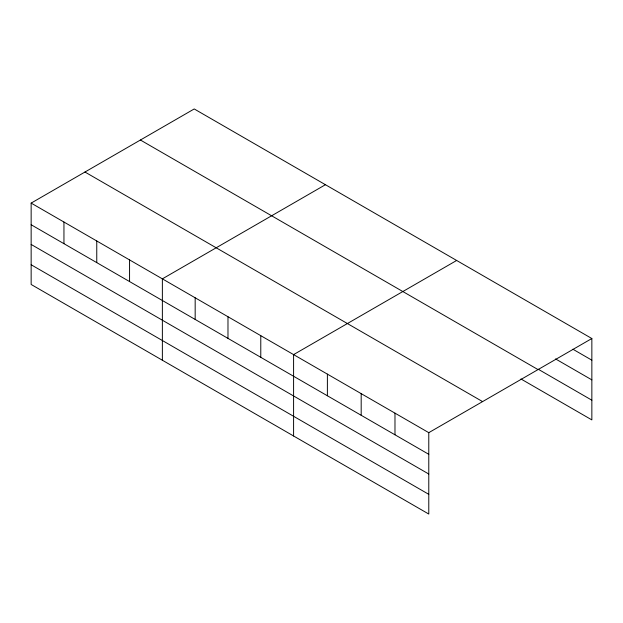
<?xml version="1.0" encoding="UTF-8"?>
<svg xmlns="http://www.w3.org/2000/svg" width="623" height="623" viewBox="0 0 623 623"><rect width="100%" height="100%" fill="white"/><g stroke="black" fill="none" stroke-linecap="round" stroke-linejoin="round"><path stroke-width="0.93" d="M428.78 474.025L428.78 432.666L31.15 203.098L31.15 284.477L428.78 514.045L428.78 474.025L31.15 244.45M520.953 378.971L591.85 419.902L591.85 338.523L194.22 108.955L31.15 203.098M325.44 184.712L162.369 278.855L162.369 360.234M456.651 260.469L293.589 354.612L293.589 435.991M428.78 432.666L591.85 338.523M572.887 349.215L591.85 360.164M555.576 358.934L591.85 379.874M538.264 369.252L591.85 400.192M140.409 140.019L538.038 369.595M84.962 172.026L482.591 401.601M31.15 224.739L428.78 454.307M31.15 264.759L428.78 494.335M394.982 413.158L394.982 434.792M361.184 393.643L361.184 415.284M327.387 374.127L327.387 395.769M260.78 335.672L260.78 357.314M227.979 316.733L227.979 338.375M195.17 297.794L195.17 319.435M129.561 259.916L129.561 281.557M96.76 240.976L96.76 262.618M63.951 222.037L63.951 243.679"/></g></svg>
